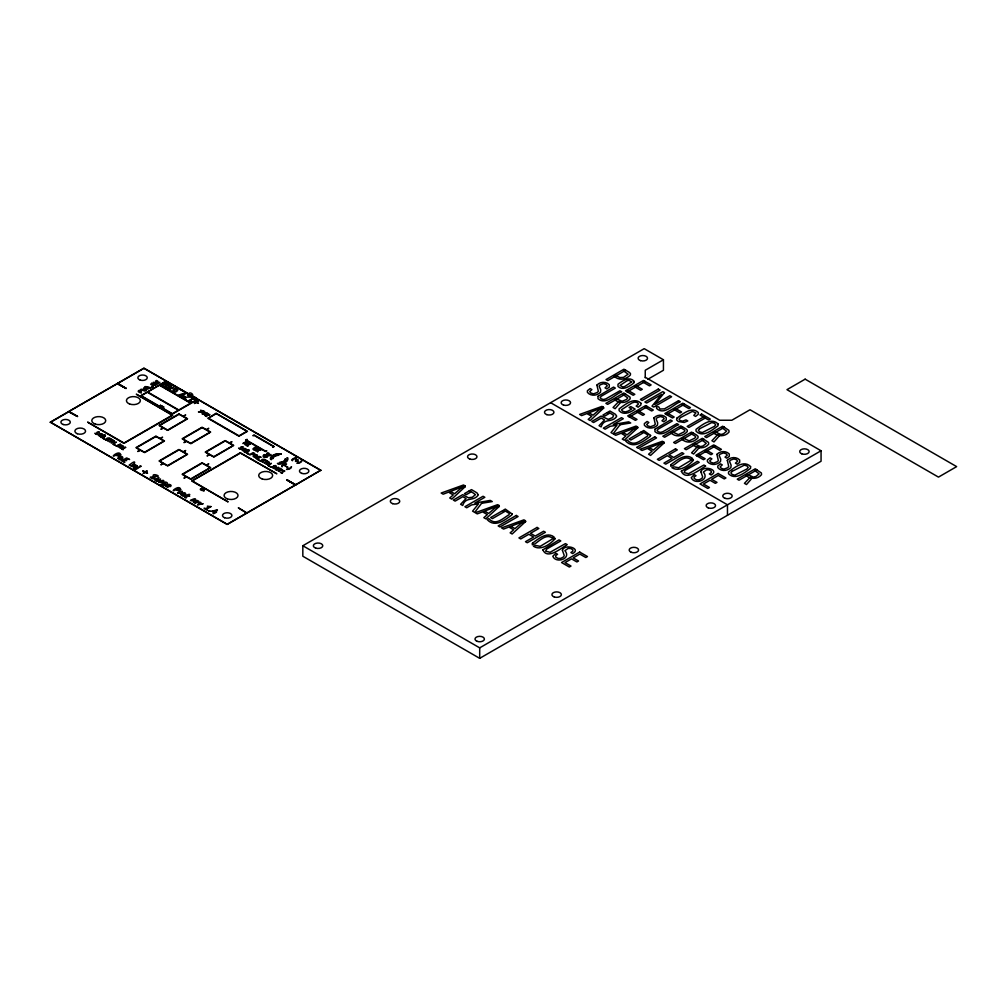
<?xml version="1.0" encoding="UTF-8"?>
<svg xmlns="http://www.w3.org/2000/svg" width="1007" height="1007" viewBox="0 0 1007 1007"><rect width="100%" height="100%" fill="white"/><g stroke="black" fill="none" stroke-linecap="round" stroke-linejoin="round"><path stroke-width="1.5" d="M189.026 395.071C188.007 389.268 197.687 397.236 189.127 394.958M257.817 459.582L260.662 461.118L256.03 458.386L259.315 456.423L261.14 457.392L259.378 456.863L258.396 457.43L259.214 458.122L256.81 458.349L258.019 459.494M238.47 507.994L246.942 513.079L227.204 524.471L50.35 422.16L143.938 368.134L320.792 470.231L295.819 484.858L286.945 480.012L295.479 485.059L286.945 479.81L295.819 484.858M50.35 422.361L68.766 411.737L77.501 416.483L68.766 411.737M69.118 411.322L117.303 383.705L126.039 388.463L117.655 383.302L126.039 388.463M117.655 383.503L143.938 368.335L189.19 394.253M126.039 388.261L117.303 383.705M139.042 391.094L141.043 390.779L140.174 391.748M145.537 387.355L147.538 387.04L146.67 388.01M140.628 392.013C144.857 388.324 132.76 390.917 141.433 393.007M147.123 388.261C157.608 388.639 137.002 383.755 147.928 389.256M238.407 507.83L246.942 513.079M50.35 422.16L227.204 524.269L320.792 470.231M247.294 512.878L295.479 485.059M645.248 377.26L719.715 420.246L731.837 420.246L750.014 409.748L821.057 450.771L821.057 461.256L479.697 658.339L302.83 556.229L302.83 545.744L644.19 348.661L663.437 359.763L663.437 370.261L647.853 379.261M625.221 369.972L623.572 370.928L628.129 374.189L623.522 377.373L619.733 377.562L615.906 375.347L614.257 376.303C619.078 380.923 626.178 379.614 630.407 374.956L630.47 373.509L628.96 372.124L623.937 369.217L606.013 379.576L607.787 380.596L625.712 370.249M663.437 359.763L645.248 370.261L645.248 377.763M626.719 391.522L628.368 390.578L634.838 394.316L633.189 395.26L625.498 390.817L643.423 380.47L651.114 384.913L649.465 385.87L642.995 382.131L644.644 381.175M627.273 391.849L645.197 381.502M624.906 393.624L623.257 394.58L627.751 397.979L626.467 399.502L622.062 401.264L616.208 398.646L614.56 399.603C619.104 403.555 626.216 403.593 630.155 398.81L630.03 397.136L623.811 392.994L605.874 403.341L607.649 404.373L625.586 394.014M628.909 416.646L630.558 415.69L637.028 419.428L635.379 420.372L627.688 415.941L645.613 405.594L653.304 410.025L651.642 410.982L645.172 407.243L646.834 406.299M629.463 416.961L647.388 406.614M666.055 414.242L667.704 413.285L674.174 417.024L672.525 417.981L664.834 413.537L682.759 403.19L690.45 407.621L688.801 408.578L682.331 404.839L683.98 403.895M666.609 414.557L684.533 404.21M682.054 426.628L680.392 427.585L684.219 429.788L684.949 430.845L683.841 432.016L678.378 434.646L672.726 432.003L671.077 432.96C675.898 437.592 682.998 436.27 687.227 431.613L687.29 430.165L685.78 428.781L680.757 425.885L662.833 436.232L664.607 437.252L682.532 426.905M692.829 432.859L691.18 433.803L695.006 436.018L695.736 437.076L694.616 438.246L689.166 440.865L683.514 438.234L681.865 439.19C686.686 443.81 693.785 442.501 698.015 437.831L698.078 436.396L696.567 435.011L691.545 432.104L673.62 442.451L675.395 443.483L693.319 433.136M723.781 426.855L722.132 427.811L726.626 431.21L723.492 433.803L720.936 434.495L715.083 431.877L713.434 432.834C717.978 436.786 725.09 436.824 729.043 432.041L728.904 430.367L722.686 426.225L704.749 436.585L706.524 437.604L724.461 427.245M703.44 438.964L701.778 439.921L706.272 443.319L703.138 445.912L700.582 446.605L694.729 443.986L693.08 444.943C697.637 448.895 704.749 448.933 708.689 444.137L708.55 442.476L702.345 438.322L684.408 448.681L686.182 449.714L704.12 439.354M697.02 455.97L698.682 455.013L705.152 458.751L703.503 459.708L695.812 455.265L713.724 444.918L721.427 449.361L719.766 450.318L713.296 446.579L714.945 445.623M697.587 456.297L715.511 445.937M756.282 469.476L754.633 470.433L759.114 473.831L755.993 476.424L753.437 477.104L747.584 474.498L745.935 475.455C750.479 479.408 757.591 479.445 761.531 474.649L761.405 472.988L755.187 468.834L737.25 479.194L739.025 480.226L756.962 469.866M302.83 545.744L479.697 647.853L821.057 450.771M185.049 396.594C179.057 397.828 190.31 400.723 184.105 398.206A1.297 0.743 0 0 1 184.105 397.45L190.638 396.871L187.352 394.971L189.278 396.594M165.928 381.162L140.678 395.827L172.273 414.053L194.288 401.491L195.736 402.322L194.351 403.517L196.302 402.649L198.429 403.366L196.881 402.322L198.266 401.138L196.302 401.994L194.842 401.151C206.133 398.91 175.784 390.112 196.982 399.502L190.915 402.989L159.773 385.014L165.828 381.515L188.548 394.215M189.127 395.159L190.298 395.096L320.792 470.433M150.597 384.12L153.265 386.172M550.602 402.687L727.469 504.797L727.469 515.294M69.118 411.523L77.438 416.332M139.671 466.757L139.847 465.989L141.27 466.228L133.088 469.375L135.593 469.728L139.658 466.971M479.697 647.853L479.697 658.339M98.296 434.948C100.247 438.209 101.745 433.174 99.844 435.767A1.284 0.743 0 0 1 98.938 435.238L99.051 434.772A2.656 1.536 0 0 1 100.473 433.954C105.534 435.653 99.668 431.651 98.296 434.948M154.071 477.482C143.9 475.115 157.809 482.567 154.436 476.261C165.173 477.608 149.212 471.251 154.071 477.482M160.44 405.292L160.44 406.815L141.232 395.713L147.286 392.214L178.428 410.201L172.373 413.701L161.145 407.218L164.015 407.13L160.44 405.292M165.765 486.117C170.863 490.031 165.085 483.813 170.082 486.658C173.972 484.984 166.155 482.705 165.765 486.117M193.457 502.115C198.53 506.03 192.866 499.85 197.649 502.644C201.815 501.247 194.036 498.553 193.495 502.04M242.032 449.764C243.946 453.012 245.557 448.027 243.581 450.582A1.284 0.743 0 0 1 242.674 450.053L242.788 449.6A2.656 1.536 0 0 1 244.223 448.77C249.27 450.469 243.404 446.466 242.032 449.764M253.928 456.322L255.249 457.077A4.217 2.442 0 0 0 257.188 455.97L255.866 455.202A4.217 2.442 0 0 0 253.928 456.322M272.683 467.147L274.005 467.915A4.217 2.442 0 0 0 275.943 466.795L274.621 466.027A4.217 2.442 0 0 0 272.683 467.147M275.868 469.124C277.957 471.213 283.898 465.347 276.698 470.118C271.11 468.935 283.886 465.083 275.868 469.124M718.067 423.972L718.041 425.734C712.276 430.002 702.748 438.133 696.026 431.147L696.026 429.372C701.816 425.13 711.32 416.961 718.067 423.972M750.567 466.581L750.542 468.343C744.777 472.61 735.248 480.754 728.527 473.756L728.527 471.993C734.317 467.752 743.821 459.582 750.567 466.581M272.947 458.5L272.431 458.777A6.684 3.864 0 0 1 278.989 454.988L278.524 455.29A6.193 3.575 0 0 0 272.947 458.5M285.283 458.902L285.271 459.179A6.193 3.575 0 0 1 279.694 462.402L279.241 462.704A6.684 3.864 0 0 0 285.799 458.915L285.283 458.902M640.943 403.291L640.88 405.003L638.098 407.193L636.172 406.085L638.476 404.059L637.481 402.662L634.876 402.02L632.069 402.876L621.457 409.786L622.691 411.284L625.297 411.939L628.066 411.108L631.691 409.018L629.098 407.52L630.747 406.564L635.115 409.081C630.684 412.354 623.509 415.828 619.104 410.617L619.091 408.892C624.843 404.839 634.246 396.456 640.943 403.291M168.647 389.785L173.921 387.078L169.818 389.054C176.829 379.135 158.401 393.964 170.196 386.487L168.647 389.785M562.409 550.338L564.21 555.423L563.756 556.644A11.19 6.457 0 0 1 560.609 558.394L558.016 558.407L555.726 557.085L555.713 555.562L557.588 554.291L555.814 553.271L552.818 556.267C555.977 564.021 571.888 558.595 564.902 550.678L568.086 548.437L570.629 548.475L572.87 549.772L572.819 551.244L570.881 552.541L572.656 553.56C581.882 548.588 564.512 543.277 562.409 550.338M700.859 471.742L702.659 476.827L702.206 478.048A11.19 6.457 0 0 1 699.047 479.81L696.466 479.81L694.175 478.489L694.15 476.978L696.026 475.707L694.264 474.675L691.255 477.683C694.415 485.437 710.338 479.999 703.339 472.082L706.536 469.841L709.079 469.879L711.32 471.188L711.257 472.648L709.331 473.945L711.106 474.964C720.32 469.992 702.962 464.68 700.859 471.742M197.8 504.834L203.162 503.689L199.776 504.129L200.997 502.631L200.041 502.216L197.8 504.834M676.792 418.22L676.641 419.944L678.353 421.555L684.143 422.462L687.768 420.939L685.994 419.906L682.582 421.153L680.077 420.561L679.058 419.113L680.556 417.527L692.426 411.397L695.887 412.933L693.81 415.4L695.585 416.42L698.216 414.33L698.367 412.606C691.746 405.871 682.507 414.28 676.792 418.22M160.151 484.568C161.498 488.496 171.907 482.668 165.098 482.051C158.313 482.68 165.74 486.167 160.151 484.568M181.197 397.01C195.257 388.148 166.885 399.263 183.727 394.102L181.197 397.01M117.932 458.235C123.055 464.34 125.598 452.281 117.932 458.235M120.727 454.925L118.65 456.171L115.755 455.202C108.416 459.167 119.606 448.971 120.727 454.925M180.668 489.54L178.591 490.787L175.709 489.817C168.37 493.77 179.561 483.574 180.668 489.54M180.706 494.462C185.829 500.567 188.548 488.483 180.706 494.462M208.399 510.713L210.098 511.103L208.399 510.713M287.209 457.744L287.322 458.16A8.295 4.783 0 0 1 278.712 463.623L277.416 463.409L278.096 463.875A8.786 5.073 0 0 0 287.7 457.782L287.209 457.744M478.086 494.638L477.922 495.469C473.227 501.599 465.586 496.388 462.704 505.476L460.614 504.268L466.065 498.515L462.805 496.678L455.139 501.108L453.339 500.064L462.691 494.676L468.406 497.785L472.308 497.257L475.48 494.638L469.828 490.547L471.49 489.591L477.041 492.927L478.086 494.638M616.536 416.042L616.372 416.885C611.664 423.003 604.024 417.792 601.141 426.88L599.064 425.684L604.515 419.932L601.255 418.081L593.576 422.512L591.789 421.48L601.129 416.08L608.165 419.365L612.621 417.59L613.641 415.274L608.266 411.964L609.94 410.994L615.491 414.343L616.536 416.042M143.195 389.205L144.165 390.301C134.9 386.713 149.036 393.737 144.379 389.772C150.647 392.667 139.797 384.473 145.298 389.659L143.195 389.205M203.011 414.343L207.392 413.071L204.232 413.864L205.189 412.732L203.112 413.21C208.625 408.087 197.787 416.193 204.031 413.323L203.011 414.343M257.603 450.267L257.553 452.017L258.245 450.267L260.876 450.116L257.88 449.902C262.449 446.856 251.435 452.974 257.603 450.267M542.886 549.847C547.305 560.421 562.07 547.418 567.243 544.649L565.443 543.616L550.074 552.314L545.668 551.156L546.612 549.105L560.786 540.923L558.986 539.878L542.886 549.847M681.336 471.251C685.754 481.824 700.507 468.834 705.693 466.065L703.893 465.02L688.524 473.731L684.105 472.56L685.062 470.508L699.223 462.326L697.423 461.294L681.336 471.251M596.912 385.077L598.359 391.333L597.227 392.491L593.589 393.85L591.033 393.108L589.712 391.61L591.889 389.608L590.14 388.589L587.383 390.741L587.433 392.39C590.807 396.418 597.038 395.864 600.487 392.277L600.738 389.948L599.102 386.033L600.159 384.838L603.495 383.654L606.063 384.422L607.271 385.857L605.031 387.871L606.78 388.878L609.285 387.129L609.273 384.699C605.912 381.275 600.109 381.628 596.912 385.077M653.87 417.955L655.305 424.211L654.172 425.369L650.535 426.729L647.992 425.999L646.67 424.488L648.835 422.487L647.086 421.48L644.342 423.62L644.392 425.269C647.753 429.297 653.984 428.743 657.445 425.155L657.684 422.827L656.061 418.912L657.105 417.729L660.454 416.533L663.009 417.301L664.217 418.736L661.977 420.75L663.726 421.757L666.244 420.007L666.231 417.59C662.87 414.154 657.067 414.506 653.87 417.955M716.908 454.358L718.356 460.614L717.223 461.76L713.585 463.119L711.03 462.389L709.708 460.891L711.886 458.877L710.136 457.87L707.38 460.01L707.43 461.672C710.804 465.7 717.034 465.146 720.483 461.558L720.735 459.23L719.099 455.315L720.156 454.119L723.492 452.936L726.06 453.704L727.268 455.139L725.027 457.14L726.777 458.16L729.282 456.41L729.269 453.981C725.909 450.557 720.106 450.909 716.908 454.358M727.306 460.35L728.741 466.606L727.608 467.764L723.97 469.124L721.427 468.393L720.106 466.896L722.271 464.882L720.521 463.875L717.777 466.014L717.827 467.663C721.188 471.691 727.419 471.138 730.881 467.563L731.12 465.221L729.496 461.307L730.541 460.123L733.889 458.928L736.444 459.695L737.653 461.143L735.412 463.144L737.162 464.151L739.679 462.402L739.667 459.985C736.293 456.561 730.503 456.901 727.306 460.35M162.379 385.379L164.355 387.305L169.214 384.41L165.878 383.365L162.379 385.379M177.66 390.074C175.772 394.971 166.835 389.105 174.501 391.622A4.066 2.354 0 0 0 176.678 390.351L176.854 389.633A2.014 1.158 0 0 0 175.432 388.815L174.148 389.457L174.677 390.15L173.191 389.495L175.533 388.35L177.66 390.074M245.016 443.13L244.928 444.666L247.823 442.589L246.161 441.544L242.876 443.521L245.016 443.13M253.311 456.209C256.621 461.143 260.75 451.123 253.311 456.209M272.066 467.034C275.377 471.968 279.505 461.949 272.066 467.034M532.426 543.302L532.3 544.825L534.843 543.906C539.362 540.897 546.058 533.723 551.886 537.725L554.014 536.945C546.814 531.394 538.04 539.06 532.426 543.302M670.863 464.718L670.75 466.241L673.293 465.31C677.812 462.314 684.508 455.139 690.324 459.129L692.464 458.361C685.264 452.798 676.49 460.463 670.863 464.718M554.958 538.858C550.376 544.208 540.696 551.043 533.471 546.247L535.56 545.454L540.18 546.348L552.289 539.072L554.844 538.09L554.958 538.858M693.395 460.262C688.813 465.612 679.146 472.459 671.921 467.663L674.01 466.858L678.63 467.752L690.739 460.476L693.294 459.507L693.395 460.262M281.733 466.077L282.073 466.858L282.753 465.624A4.418 2.555 0 0 1 284.654 464.529C290.18 463.736 282.187 463.459 281.733 466.077M292.043 459.947L292.395 460.715L293.062 459.494A4.418 2.555 0 0 1 294.975 458.399C300.401 457.568 292.445 457.379 292.043 459.947M291.451 466.87C291.589 469.841 282.74 469.791 288.38 468.872A4.418 2.555 0 0 0 290.28 467.777L291.451 466.87M301.773 460.728C301.873 463.724 293.138 463.635 298.689 462.742A4.418 2.555 0 0 0 300.59 461.634L301.773 460.728M188.133 401.013L191.355 401.264L189.706 400.723L193.067 398.785C198.052 401.101 188.624 395.499 192.488 398.457L188.133 401.013M210.966 506.571L206.699 509.164C210.111 512.362 200.292 506.571 205.78 508.636L208.562 507.025L207.341 506.244L210.966 506.571M281.154 454.019L280.298 454.107A8.295 4.783 0 0 0 270.833 459.066L271.349 459.733L270.329 458.789A8.786 5.073 0 0 1 280.953 453.88L281.154 454.019M137.166 465.977L134.057 468.041L133.302 467.6L135.756 465.75L131.351 466.48L134.888 464.441L137.166 465.977M154.965 479.798C155.456 482.567 161.17 480.981 160.478 478.992C148.835 484.291 166.293 473.189 154.965 479.798M184.835 497.043C186.698 499.774 186.068 496.275 188.045 495.935L189.656 496.25L188.951 495.419C192.299 492.901 184.344 495.293 184.835 497.043M634.246 381.955L633.818 383.038C629.576 386.159 622.918 391.169 617.983 386.424L618.008 384.233C622.25 381.099 628.884 376.127 633.818 380.873L634.246 381.955M267.635 456.574C260.272 460.249 263.129 450.645 267.635 456.574M512.16 514.023L511.77 514.98C504.809 520.078 494.991 528.083 487.174 519.574L488.848 518.605C495.394 526.158 502.631 518.567 508.9 514.804L509.504 513.557L503.638 510.058L505.313 509.089L512.16 514.023M650.61 435.439L650.207 436.396C643.246 441.494 633.441 449.487 625.611 440.978L627.285 440.009C633.844 447.561 641.081 439.983 647.337 436.22L647.954 434.974L642.088 431.462L643.763 430.505L650.61 435.439M254.079 448.09C256.823 448.757 254.356 450.507 252.996 448.732C253.688 451.879 257.414 448.883 255.929 447.662C259.869 450.167 255.325 445.295 254.079 448.09M598.045 396.317L597.982 398.696C605.836 405.607 614.673 394.341 621.709 391.786L619.934 390.766L605.937 398.848L603.571 399.54L601.242 398.873L600.109 397.538L601.33 396.179L615.315 388.098L613.54 387.078L598.045 396.317M655.003 429.196L654.928 431.575C662.795 438.486 671.619 427.232 678.655 424.664L676.88 423.645L662.896 431.726L660.529 432.418L658.2 431.764L657.055 430.417L658.276 429.058L672.273 420.989L670.498 419.957L655.003 429.196M120.777 445.736C116.321 452.143 128.304 442.551 120.739 447.234C125.095 440.814 113.199 450.431 120.777 445.736M151.579 383.352L155.204 385.228L152.951 383.793C164.242 387.33 147.639 378.997 155.544 383.818L151.579 383.352M104.275 437.025C93.89 439.379 109.524 431.134 104.275 437.025M156.223 381.943C154.348 383.352 156.035 377.487 158.791 382.673C162.253 381.175 155.909 384.989 158.338 382.937L156.223 381.943M200.557 410.428C203.754 413.789 193.482 411.196 201.765 411.989C198.253 408.804 208.713 412.492 200.645 410.353M209.695 414.733L205.68 415.501L206.85 416.583L204.597 415.35L208.953 414.884L207.732 413.638L209.695 414.733M248.012 451.853C237.69 454.673 253.374 445.849 248.012 451.853M254.796 454.107L253.563 454.862L251.586 454.195C246.954 456.926 254.116 450.242 254.796 454.107M267.497 454.157C265.584 455.579 267.346 449.701 270.052 454.887C273.451 453.351 267.182 457.216 269.599 455.151L267.497 454.157M99.215 432.129L96.332 433.866C98.824 435.842 92.455 432.116 95.866 433.602C98.824 432.683 95.363 431.411 99.215 432.129M125.623 447.385L122.728 449.109C125.195 451.123 118.864 447.36 122.275 448.845C125.183 447.926 121.721 446.667 125.623 447.385M242.964 446.957L240.069 448.681C242.586 450.695 236.129 446.944 239.616 448.43C242.523 447.511 239.062 446.239 242.964 446.957M250.29 443.911L247.395 445.648C249.887 447.624 243.53 443.898 246.942 445.384C249.9 444.465 246.438 443.193 250.29 443.911M284.654 471.024L281.771 472.761C284.276 474.763 277.831 471.012 281.318 472.497C284.226 471.578 280.764 470.319 284.654 471.024M103.633 437L101.518 436.862L102.651 436.207L103.633 437M104.929 436.081L103.104 435.943L104.099 435.376L104.929 436.081M119.443 454.874L118.234 455.428L116.661 454.673L118.134 453.83L119.443 454.874M119.342 458.122C120.563 461.118 123.71 455.479 119.342 458.122M163.348 385.178L164.279 386.751L168.257 384.46L165.526 383.919A4.066 2.354 0 0 0 163.348 385.178M163.285 483.498C164.38 486.394 167.489 480.83 163.285 483.498M170.045 485.664L168.484 485.236L170.045 485.664M179.384 489.478L178.189 490.044L176.615 489.289L178.088 488.445L179.384 489.478M182.103 494.361C183.324 497.357 186.484 491.706 182.103 494.361M197.75 501.662L196.189 501.234L197.75 501.662M247.206 442.79L245.091 442.652L246.224 441.997L247.206 442.79M211.911 511.153L213.748 512.538C210.249 516.276 221.011 509.983 214.655 512.009L213.585 511.38L217.449 509.932L211.911 511.153M247.37 451.816L245.267 451.69L246.4 451.035L247.37 451.816M248.666 450.909L246.853 450.771L247.835 450.205L248.666 450.909M254.154 454.069L252.04 453.93L253.172 453.276L254.154 454.069M102.815 438.259L105.71 439.732L102.815 438.259M106.138 439.845L108.026 440.94L106.855 439.946L109.272 439.719L108.441 439.027L109.436 438.46C114.66 440.978 106.666 435.162 106.138 439.845M109.31 441.683L112.608 440.298C116.006 441.809 109.687 438.02 112.155 440.034L109.31 441.683M150.446 387.833L153.278 386.499L150.446 387.833M111.185 442.765L113.036 442.211L114.32 442.942C109.385 446.29 120.223 440.059 114.773 442.69L113.501 441.947L114.42 440.928L111.185 442.765M113.35 444.339L116.246 445.811L113.35 444.339M116.674 445.925L120.286 444.238L116.674 445.925M121.709 460.715L124.541 462.54L124.944 461.974L123.156 460.929L124.629 460.073L126.681 460.627L125.535 459.557L126.794 458.827L129.588 459.482L126.668 457.933L121.797 460.665M129.286 465.096C132.37 468.343 139.608 456.637 129.362 465.033M142.918 470.961L144.278 472.17L143.095 473.479L145.184 472.698L147.551 473.24L146.091 472.17L147.274 470.861L145.184 471.654L142.918 470.961M158.716 482.089C163.386 484.065 167.086 477.456 158.804 482.026M177.547 492.964C182.72 494.966 185.288 488.143 177.547 492.964M190.537 500.454C195.345 502.43 198.706 495.746 190.537 500.454M246.564 453.087L249.446 454.56L246.564 453.087M261.128 461.168L263.028 462.251L261.858 461.269L264.262 461.03L263.444 460.35L264.426 459.784C269.662 462.301 261.669 456.486 261.128 461.168M264.312 462.993L267.61 461.609C271.021 463.132 264.652 459.368 267.145 461.344L264.312 462.993M266.188 464.076L268.038 463.522L269.31 464.265C264.35 467.626 275.326 461.344 269.775 464L268.491 463.27L269.423 462.251L266.188 464.076M268.353 465.662L271.235 467.135L268.353 465.662M278.448 471.163L281.746 469.778C285.245 471.289 278.763 467.525 281.293 469.514L278.448 471.163M285.094 465.926L287.989 467.399L285.182 465.876M295.403 459.796L296.373 460.564L295.492 461.382L298.299 461.269L297.279 460.564L298.16 459.746L295.403 459.796M481.585 503.311L474.687 512.387L472.573 511.166L478.514 503.802L471.654 504.91L466.707 507.78L464.907 506.735L483.058 496.262L484.845 497.294L474.851 503.072L490.258 500.416L492.259 501.574L481.585 503.311M620.035 424.715L613.137 433.79L611.01 432.569L616.964 425.218L610.104 426.326L605.157 429.183L603.357 428.151L621.495 417.666L623.295 418.711L613.288 424.488L628.695 421.832L630.709 422.99L620.035 424.715M664.469 392.629L654.814 404.411L669.856 395.738L671.606 396.745L653.694 407.08L652.007 406.111L661.675 394.329L646.645 403.014L644.883 402.007L662.795 391.66L664.469 392.629M699.651 428.743L698.367 430.291L699.638 431.827L702.307 432.569L714.441 426.376L715.725 424.828L714.454 423.28L711.773 422.55L699.651 428.743M732.152 471.352L730.868 472.9L732.139 474.448L734.808 475.178L746.942 468.985L748.226 467.437L746.955 465.889L744.274 465.158L732.152 471.352M631.716 381.892L624.881 386.424L622.867 387.003L620.073 385.391L626.946 380.847L628.909 380.281L631.716 381.892M266.993 456.523L266.301 457.065L263.733 455.567L265.445 455.24A2.656 1.536 0 0 1 266.88 456.07L266.993 456.523M620.967 402.007L615.126 408.691L613.062 407.495L618.814 401.428L620.967 402.007M699.487 447.347L693.647 454.019L691.595 452.835L697.347 446.768L699.487 447.347M719.841 435.238L714.001 441.922L711.936 440.726L717.689 434.659L719.841 435.238M752.342 477.859L746.502 484.531L744.437 483.347L750.19 477.268L752.342 477.859M465.259 486.633L451.74 499.132L449.739 497.987L453.251 494.915L449.412 492.7L451.413 491.932L454.585 493.757L460.828 488.332L465.259 486.633M603.709 408.036L590.19 420.548L588.189 419.39L591.701 416.332L587.849 414.104L589.863 413.336L593.035 415.174L599.278 409.736L603.709 408.036M499.359 506.332L485.827 518.832L483.838 517.674L487.35 514.615L483.498 512.387L485.512 511.619L488.672 513.457L494.928 508.019L499.359 506.332M525.667 521.5L512.135 534L510.146 532.854L513.658 529.795L509.806 527.567L511.82 526.799L514.98 528.625L521.236 523.199L525.667 521.5M637.796 427.736L624.277 440.235L622.276 439.09L625.788 436.031L621.948 433.803L623.95 433.035L627.122 434.86L633.365 429.435L637.796 427.736M664.104 442.916L650.585 455.416L648.584 454.258L652.095 451.199L648.256 448.971L650.258 448.203L653.43 450.041L659.673 444.616L664.104 442.916M204.006 490.799C194.98 489.679 205.378 486.142 204.006 490.799M247.042 439.455L246.174 439.971L265.621 451.199L266.855 450.897L265.521 451.551L245.62 440.072L247.042 439.455M273.564 446.617L272.683 447.259L274.168 446.567L254.205 435.037L252.87 435.704L254.104 435.389L273.564 446.617M163.058 427.874L160.856 429.284L163.424 428.088L167.766 430.379L187.579 418.736L183.614 416.445L185.678 414.96L183.249 416.231L178.906 413.94L159.043 425.432L163.058 427.874M139.973 450.091L137.77 451.501L140.338 450.305L144.668 452.596L164.493 440.953L160.516 438.662L162.593 437.176L160.151 438.448L155.821 436.157L135.945 447.649L139.973 450.091M186.157 441.204L183.941 442.614L186.522 441.418L190.852 443.709L210.664 432.066L206.699 429.775L208.764 428.29L206.334 429.561L202.004 427.27L182.129 438.762L186.157 441.204M163.058 463.421L160.856 464.831L163.424 463.635L167.766 465.926L187.579 454.283L183.614 451.992L185.678 450.507L183.249 451.778L178.906 449.487L159.043 460.979L163.058 463.421M209.242 454.535L207.039 455.944L209.607 454.749L213.937 457.04L233.75 445.396L229.785 443.105L231.988 441.695L229.42 442.891L225.09 440.6L205.214 452.093L209.242 454.535M186.157 476.752L183.941 478.161L186.522 476.966L190.852 479.256L210.664 467.613L206.699 465.322L208.764 463.837L206.334 465.108L202.004 462.817L182.129 474.297L186.157 476.752M216.127 413.311L207.883 418.283L238.936 436.195L247.508 431.348L216.127 413.311M87.773 422.21L123.911 443.357L172.789 415.249L136.31 394.19L172.197 415.199L124.012 443.017L87.773 422.21M159.408 385.215L147.651 392.013L178.793 409.987L190.55 403.203L159.408 385.215M179.095 414.255L159.635 425.483L167.577 430.065L187.038 418.836L179.095 414.255M156.009 436.472L136.549 447.7L144.492 452.281L163.94 441.053L156.009 436.472M216.304 413.625L208.436 418.182L239.037 435.842L246.916 431.298L216.304 413.625M202.18 427.585L182.733 438.813L190.663 443.395L210.123 432.167L202.18 427.585M179.095 449.802L159.635 461.03L167.577 465.612L187.038 454.384L179.095 449.802M225.266 440.915L205.818 452.143L213.761 456.725L233.209 445.497L225.266 440.915M202.18 463.132L182.733 474.36L190.663 478.942L210.123 467.714L202.18 463.132M240.258 452.76L191.708 480.994L228.136 501.901L192.261 480.893L240.434 453.074L276.824 473.793L240.258 452.76M636.449 385.908L634.788 386.864L640.653 390.25L642.302 389.294L636.449 385.908M468.91 491.076L464.479 493.644L466.279 494.676L470.71 492.121L468.91 491.076M607.359 412.492L602.929 415.048L604.716 416.092L609.159 413.525L607.359 412.492M658.301 389.067L640.376 399.414L642.151 400.434L660.076 390.087L658.301 389.067M638.627 411.032L636.978 411.976L642.831 415.362L644.48 414.406L638.627 411.032M678.517 400.736L664.456 408.855L659.988 409.018L658.742 406.828L656.438 406.778L656.614 408.439C664.117 415.904 673.419 404.185 680.291 401.768L678.517 400.736M675.785 408.628L674.124 409.572L679.989 412.958L681.638 412.001L675.785 408.628M502.745 510.574L490.623 517.573L492.423 518.618L504.545 511.606L502.745 510.574M641.195 431.978L629.073 438.989L630.86 440.021L642.982 433.023L641.195 431.978M516.301 515.458L498.163 525.931L499.963 526.976L518.101 516.503L516.301 515.458M654.751 436.874L636.613 447.347L638.4 448.379L656.551 437.907L654.751 436.874M701.615 414.078L699.966 415.022L708.676 420.057L710.325 419.101L701.615 414.078M703.616 416.923L687.164 426.427L688.939 427.446L705.391 417.943L703.616 416.923M537.058 527.441L518.92 537.914L520.707 538.959L528.813 534.276L533.572 537.033L525.478 541.703L527.278 542.748L545.416 532.275L543.616 531.23L535.246 536.064L530.475 533.307L538.858 528.474L537.058 527.441M675.508 448.858L657.357 459.33L659.157 460.363L667.251 455.693L672.021 458.437L663.928 463.119L665.715 464.151L683.866 453.679L682.066 452.647L673.696 457.48L668.925 454.723L677.296 449.89L675.508 448.858M805.147 379.161L786.971 389.659L938.474 477.117L956.65 466.619L805.147 379.161M706.75 450.356L705.101 451.312L710.955 454.686L712.604 453.742L706.75 450.356M579.692 552.063L561.554 562.535L569.345 567.029L571.007 566.06L565.028 562.611L571.523 558.847L576.885 561.956L578.559 560.987L573.197 557.891L579.818 554.064L585.81 557.526L587.484 556.556L579.692 552.063M718.142 473.466L700.003 483.939L707.783 488.445L709.457 487.476L703.465 484.015L709.973 480.263L715.335 483.36L717.009 482.391L711.634 479.294L718.268 475.468L724.26 478.929L725.934 477.96L718.142 473.466M603.457 407.256L581.618 415.601L579.629 414.443L601.959 406.4L603.457 407.256M465.02 485.852L443.181 494.185L441.179 493.04L463.522 484.984L465.02 485.852M637.557 426.955L615.718 435.301L613.716 434.143L636.059 426.087L637.557 426.955M663.865 442.123L642.025 450.469L640.024 449.323L662.367 441.267L663.865 442.123M499.107 505.539L477.268 513.885L475.279 512.739L497.609 504.683L499.107 505.539M525.415 520.72L503.576 529.065L501.587 527.907L523.917 519.851L525.415 520.72M163.159 406.916L160.956 406.916L160.956 405.645L163.159 406.916M203.49 489.175L201.287 489.175L203.49 490.447L203.49 489.175M301.81 473.391A4.708 2.719 0 0 0 308.885 471.037A4.708 2.719 0 0 0 301.81 468.683A4.708 2.719 0 0 0 301.81 473.391M129.525 403.958A6.961 4.015 0 0 0 140.338 400.887A6.961 4.015 0 0 0 130.318 397.01A6.961 4.015 0 0 0 129.525 403.958M95.275 424.098A6.961 4.015 0 0 0 105.722 420.611A6.961 4.015 0 0 0 95.275 417.137A6.961 4.015 0 0 0 95.275 424.098M224.586 517.736A4.708 2.719 0 0 0 231.912 515.647A4.708 2.719 0 0 0 225.127 513.029A4.708 2.719 0 0 0 224.586 517.736M227.192 498.817A6.961 4.015 0 0 0 238.004 495.734A6.961 4.015 0 0 0 227.972 491.869A6.961 4.015 0 0 0 227.192 498.817M262.21 478.967A6.961 4.015 0 0 0 272.658 475.48A6.961 4.015 0 0 0 262.21 471.993A6.961 4.015 0 0 0 262.21 478.967M140.2 380.08A4.708 2.719 0 0 0 147.261 377.726A4.708 2.719 0 0 0 140.2 375.372A4.708 2.719 0 0 0 140.2 380.08M63.24 424.513A4.708 2.719 0 0 0 70.301 422.16A4.708 2.719 0 0 0 63.24 419.806A4.708 2.719 0 0 0 63.24 424.513M77.237 433.702A5.362 3.097 0 0 0 85.557 431.336A5.362 3.097 0 0 0 77.841 428.365A5.362 3.097 0 0 0 77.237 433.702M554.291 596.975A4.708 2.719 0 0 0 561.365 594.621A4.708 2.719 0 0 0 554.291 592.254A4.708 2.719 0 0 0 554.291 596.975M315.72 548.098A4.708 2.719 0 0 0 322.781 545.744A4.708 2.719 0 0 0 315.72 543.377A4.708 2.719 0 0 0 315.72 548.098M477.079 641.308A4.708 2.719 0 0 0 484.392 639.231A4.708 2.719 0 0 0 477.608 636.613A4.708 2.719 0 0 0 477.079 641.308M392.68 503.664A4.708 2.719 0 0 0 399.754 501.31A4.708 2.719 0 0 0 392.68 498.943A4.708 2.719 0 0 0 392.68 503.664M708.223 507.855A4.708 2.719 0 0 0 715.536 505.778A4.708 2.719 0 0 0 708.752 503.16A4.708 2.719 0 0 0 708.223 507.855M469.904 459.079A4.708 2.719 0 0 0 476.978 456.725A4.708 2.719 0 0 0 469.904 454.358A4.708 2.719 0 0 0 469.904 459.079M631.263 552.289A4.708 2.719 0 0 0 638.576 550.212A4.708 2.719 0 0 0 631.792 547.594A4.708 2.719 0 0 0 631.263 552.289M546.864 414.645A4.708 2.719 0 0 0 553.938 412.291A4.708 2.719 0 0 0 546.864 409.925A4.708 2.719 0 0 0 546.864 414.645M563.492 405.041A4.708 2.719 0 0 0 570.566 402.687A4.708 2.719 0 0 0 563.492 400.333A4.708 2.719 0 0 0 563.492 405.041M801.811 453.83A4.708 2.719 0 0 0 809.125 451.74A4.708 2.719 0 0 0 802.34 449.122A4.708 2.719 0 0 0 801.811 453.83M725.103 498.352A4.708 2.719 0 0 0 732.177 495.998A4.708 2.719 0 0 0 725.103 493.644A4.708 2.719 0 0 0 725.103 498.352M640.452 360.607A4.708 2.719 0 0 0 647.526 358.253A4.708 2.719 0 0 0 640.452 355.899A4.708 2.719 0 0 0 640.452 360.607"/></g></svg>
